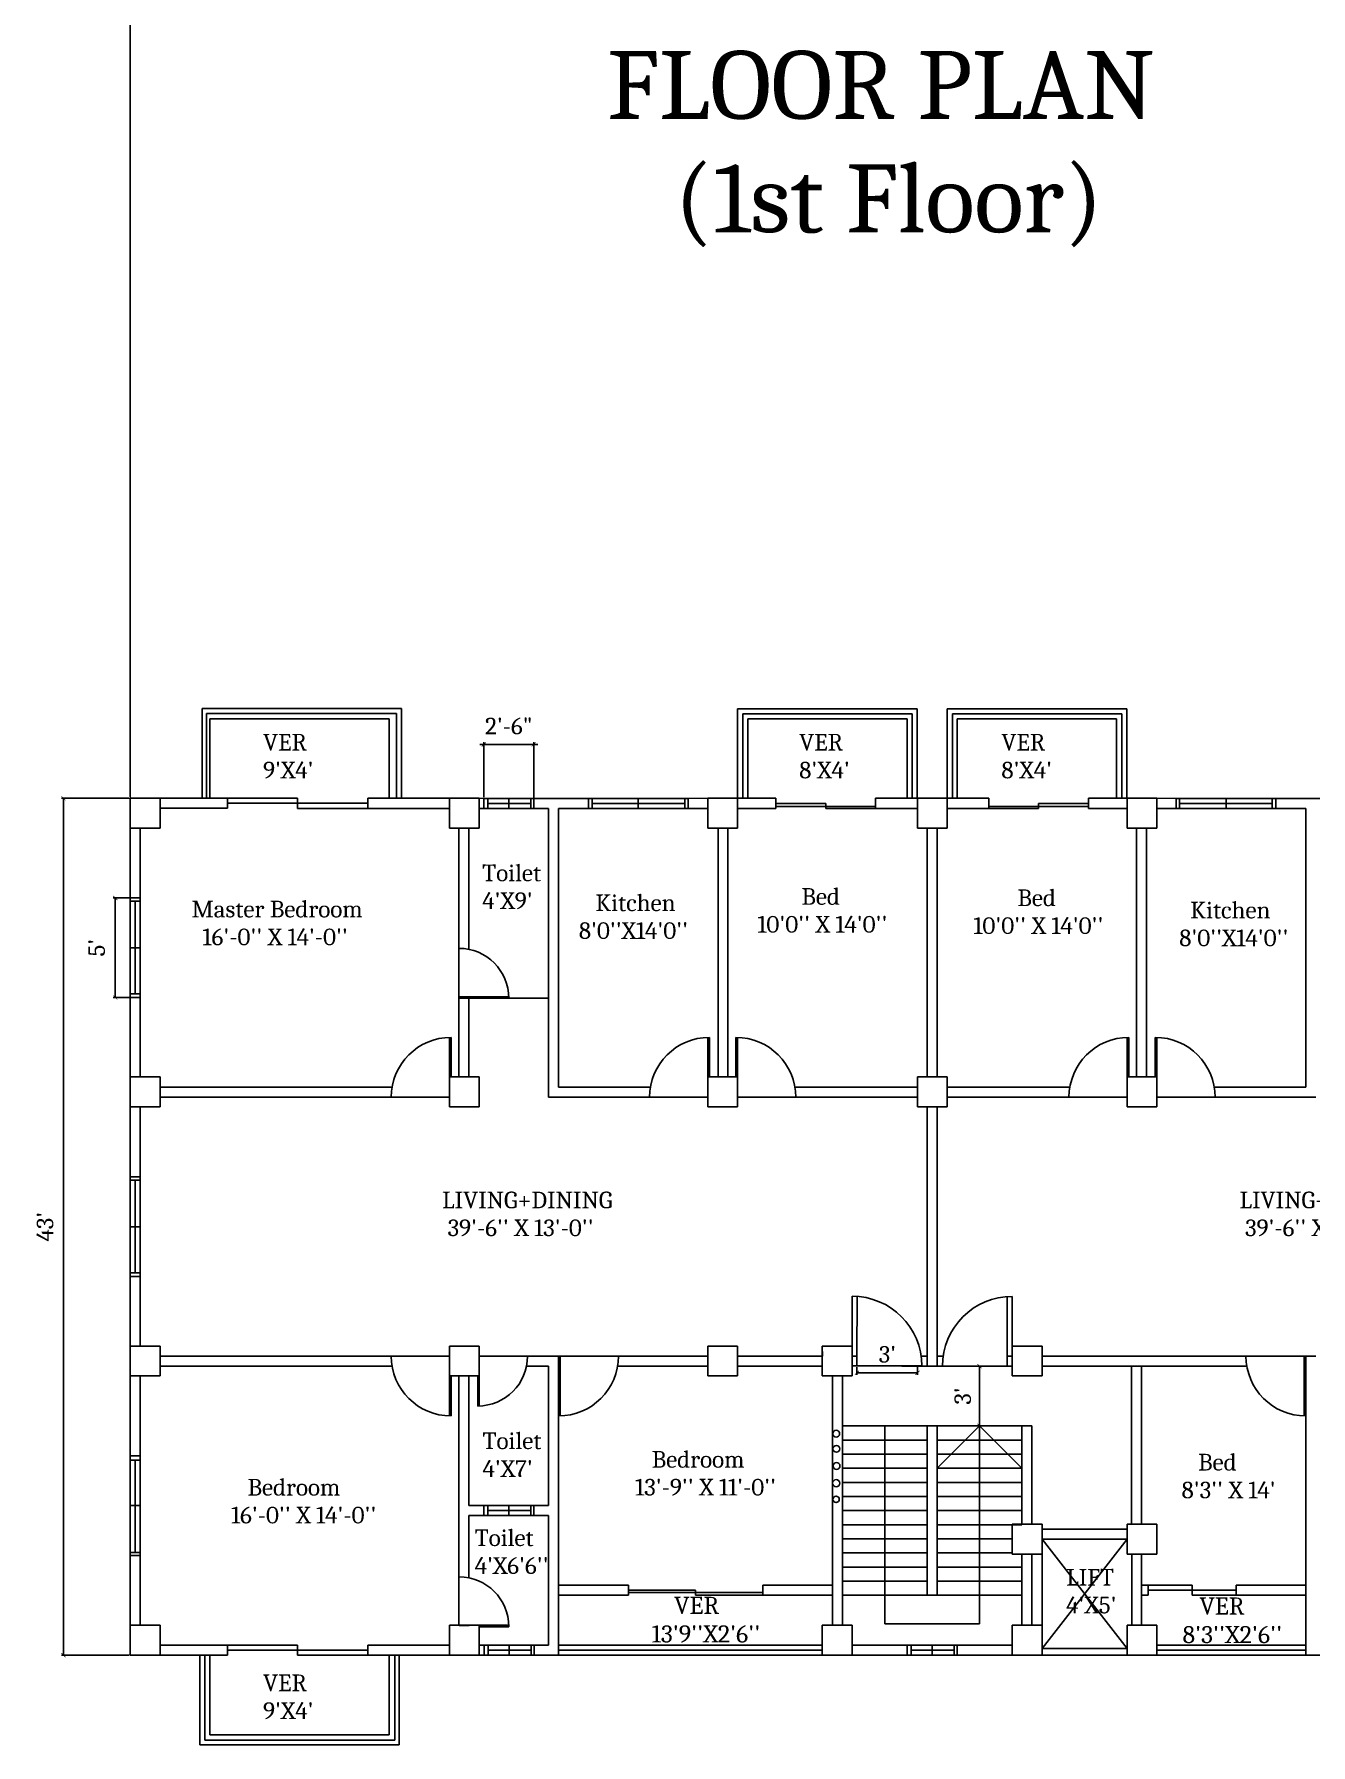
# Model space of a CAD drawing. Header units: inches. Extents: x -9560 to 22259, y -8480 to 5816.
# Drawn here: x 1514 to 2283, y 1216 to 2246 of the extents above; entities that cross this region are included whole.
import ezdxf

# ---------------------------------------------------------------- set-up
doc = ezdxf.new("R2010")
doc.units = ezdxf.units.IN
doc.header["$LTSCALE"] = 2
for name, color, linetype in [('Dimension', 254, 'Continuous'), ('Door', 132, 'Continuous'), ('FloorPlan', 2, 'Continuous'), ('Sliding Door', 6, 'Continuous'), ('Text', 1, 'Continuous'), ('Window', 90, 'Continuous')]:
    doc.layers.add(name, color=color, linetype=linetype)
doc.styles.get("Standard").update_dxf_attribs({"font": 'Cambria Math.ttf', "height": 10})
doc.dimstyles.new('ISO-25', dxfattribs={"dimscale": 0, "dimtxt": 10, "dimasz": 2.5, "dimexe": 1.25, "dimexo": 0.625, "dimgap": 14.63, "dimtad": 1, "dimdec": 0, "dimlunit": 4, "dimtxsty": 'Standard', "dimblk": 'ARCHTICK', "dimcen": 2.5, "dimadec": 0, "dimazin": 0, "dimtfac": 1, "dimtdec": 0, "dimtix": 1, "dimtmove": 2, "dimatfit": 0, "dimldrblk": 'ARCHTICK', "dimfxl": 1, "dimarcsym": 0})

# ---------------------------------------------------------------- blocks, each defined once
blk = doc.blocks.new('_ArchTick')
at = {"color": 0, "linetype": 'ByBlock', "const_width": 0.15}
blk.add_lwpolyline([(-0.5, -0.5), (0.5, 0.5)], dxfattribs=at)
blk = doc.blocks.new('*D16')
at = {"layer": 'Defpoints', "color": 0, "transparency": 16777216}
for p in [(1532.1, 1786.3), (1572.3, 1786.3), (1572.3, 1270.3)]:
    blk.add_point(p, dxfattribs=at)
at = {"layer": 'Dimension', "color": 0, "lineweight": -2, "transparency": 16777216}
for p, q in [((1571.7, 1786.3), (1530.8, 1786.3)), ((1532.1, 1270.3), (1532.1, 1786.3)), ((1571.7, 1270.3), (1530.8, 1270.3))]:
    blk.add_line(p, q, dxfattribs=at)
at = {"layer": 'Dimension', "color": 0, "lineweight": -2, "transparency": 16777216, "xscale": 2.5, "yscale": 2.5, "zscale": 2.5}
for p, rotation in [((1532.1, 1786.3), 90), ((1532.1, 1270.3), 270)]:
    blk.add_blockref('_ArchTick', p, dxfattribs=dict(at, rotation=rotation))
at = {"layer": 'Dimension', "color": 0, "transparency": 16777216, "insert": (1521, 1528.3), "char_height": 10, "attachment_point": 5, "rotation": 90}
blk.add_mtext("43'", dxfattribs=at)
blk = doc.blocks.new('*D17')
at = {"layer": 'Defpoints', "color": 0, "transparency": 16777216}
for p in [(2538.3, 2941.8), (2538.3, 2826), (1572.3, 1786.3)]:
    blk.add_point(p, dxfattribs=at)
at = {"layer": 'Dimension', "color": 0, "lineweight": -2, "transparency": 16777216}
for p, q in [((1572.3, 1786.9), (1572.3, 2943.1)), ((1572.3, 2941.8), (2538.3, 2941.8)), ((2538.3, 2826.6), (2538.3, 2943.1))]:
    blk.add_line(p, q, dxfattribs=at)
at = {"layer": 'Dimension', "color": 0, "lineweight": -2, "transparency": 16777216, "xscale": 2.5, "yscale": 2.5, "zscale": 2.5, "rotation": 180}
blk.add_blockref('_ArchTick', (1572.3, 2941.8), dxfattribs=at)
at = {"layer": 'Dimension', "color": 0, "lineweight": -2, "transparency": 16777216, "xscale": 2.5, "yscale": 2.5, "zscale": 2.5}
blk.add_blockref('_ArchTick', (2538.3, 2941.8), dxfattribs=at)
at = {"layer": 'Dimension', "color": 0, "transparency": 16777216, "insert": (2055.3, 2952.9), "char_height": 10, "attachment_point": 5}
blk.add_mtext('80\'-6"', dxfattribs=at)
blk = doc.blocks.new('*D18')
at = {"layer": 'Defpoints', "color": 0, "transparency": 16777216}
for p in [(1572.3, 1726.3), (1563.3, 1666.3), (1572.3, 1666.3)]:
    blk.add_point(p, dxfattribs=at)
at = {"layer": 'Dimension', "color": 0, "lineweight": -2, "transparency": 16777216}
for p, q in [((1571.7, 1726.3), (1562.1, 1726.3)), ((1563.3, 1726.3), (1563.3, 1666.3)), ((1571.7, 1666.3), (1562.1, 1666.3))]:
    blk.add_line(p, q, dxfattribs=at)
at = {"layer": 'Dimension', "color": 0, "lineweight": -2, "transparency": 16777216, "xscale": 2.5, "yscale": 2.5, "zscale": 2.5}
for p, rotation in [((1563.3, 1726.3), 90), ((1563.3, 1666.3), 270)]:
    blk.add_blockref('_ArchTick', p, dxfattribs=dict(at, rotation=rotation))
at = {"layer": 'Dimension', "color": 0, "transparency": 16777216, "insert": (1552.1, 1696.3), "char_height": 10, "attachment_point": 5, "rotation": 90}
blk.add_mtext("5'", dxfattribs=at)
blk = doc.blocks.new('*D19')
at = {"layer": 'Defpoints', "color": 0, "transparency": 16777216}
for p in [(1815.3, 1818.7), (1785.3, 1786.2), (1815.3, 1786.2)]:
    blk.add_point(p, dxfattribs=at)
at = {"layer": 'Dimension', "color": 0, "lineweight": -2, "transparency": 16777216}
for p, q in [((1785.3, 1818.7), (1782.8, 1818.7)), ((1785.3, 1786.9), (1785.3, 1820)), ((1785.3, 1818.7), (1815.3, 1818.7)), ((1815.3, 1786.9), (1815.3, 1820)), ((1815.3, 1818.7), (1817.8, 1818.7))]:
    blk.add_line(p, q, dxfattribs=at)
at = {"layer": 'Dimension', "color": 0, "lineweight": -2, "transparency": 16777216, "xscale": 2.5, "yscale": 2.5, "zscale": 2.5}
blk.add_blockref('_ArchTick', (1785.3, 1818.7), dxfattribs=at)
at = {"layer": 'Dimension', "color": 0, "lineweight": -2, "transparency": 16777216, "xscale": 2.5, "yscale": 2.5, "zscale": 2.5, "rotation": 180}
blk.add_blockref('_ArchTick', (1815.3, 1818.7), dxfattribs=at)
at = {"layer": 'Dimension', "color": 0, "transparency": 16777216, "insert": (1800.3, 1829.8), "char_height": 10, "attachment_point": 5}
blk.add_mtext('2\'-6"', dxfattribs=at)
blk = doc.blocks.new('*D14')
at = {"layer": 'Defpoints', "color": 0, "transparency": 16777216}
for p in [(2103.5, 1444.3), (2083.8, 1408.3), (2103.5, 1408.3)]:
    blk.add_point(p, dxfattribs=at)
at = {"layer": 'Dimension', "color": 0, "lineweight": -2, "transparency": 16777216}
for p, q in [((2102.9, 1444.3), (2082.6, 1444.3)), ((2083.8, 1444.3), (2083.8, 1408.3)), ((2102.9, 1408.3), (2082.6, 1408.3))]:
    blk.add_line(p, q, dxfattribs=at)
at = {"layer": 'Dimension', "color": 0, "lineweight": -2, "transparency": 16777216, "xscale": 2.5, "yscale": 2.5, "zscale": 2.5}
for p, rotation in [((2083.8, 1444.3), 90), ((2083.8, 1408.3), 270)]:
    blk.add_blockref('_ArchTick', p, dxfattribs=dict(at, rotation=rotation))
at = {"layer": 'Dimension', "color": 0, "transparency": 16777216, "insert": (2073.7, 1426.3), "char_height": 10, "attachment_point": 5, "rotation": 90}
blk.add_mtext("3'", dxfattribs=at)
blk = doc.blocks.new('*D15')
at = {"layer": 'Defpoints', "color": 0, "transparency": 16777216}
for p in [(2010, 1444.4), (2046.5, 1444.4), (2046.5, 1440.3)]:
    blk.add_point(p, dxfattribs=at)
at = {"layer": 'Dimension', "color": 0, "lineweight": -2, "transparency": 16777216}
for p, q in [((2010, 1443.7), (2010, 1439.1)), ((2046.5, 1443.7), (2046.5, 1439.1)), ((2010, 1440.3), (2046.5, 1440.3))]:
    blk.add_line(p, q, dxfattribs=at)
at = {"layer": 'Dimension', "color": 0, "lineweight": -2, "transparency": 16777216, "xscale": 2.5, "yscale": 2.5, "zscale": 2.5}
for p, rotation in [((2010, 1440.3), 180.000000000013), ((2046.5, 1440.3), 1.302755197527456e-11)]:
    blk.add_blockref('_ArchTick', p, dxfattribs=dict(at, rotation=rotation))
at = {"layer": 'Dimension', "color": 0, "transparency": 16777216, "insert": (2028.3, 1451.4), "char_height": 10, "attachment_point": 5}
blk.add_mtext("3'", dxfattribs=at)

msp = doc.modelspace()

# ---------------------------------------------------------------- linework, layer by layer
at = {"layer": 'Door'}
for p, q in [((1770.3, 1666.8), (1800.3, 1666.8)), ((1770.3, 1665.9), (1800.3, 1665.9)), ((1764.5, 1618.5), (1764.5, 1642.3)), ((1765.5, 1618.5), (1765.5, 1642.3)), ((1937.1, 1618.5), (1937.1, 1642.3)), ((1938.1, 1618.5), (1938.1, 1642.3)), ((2172.7, 1618.5), (2172.7, 1642.3)), ((2173.7, 1618.5), (2173.7, 1642.3)), ((2189.7, 1618.5), (2189.7, 1642.3)), ((2190.7, 1618.5), (2190.7, 1642.3)), ((2007.1, 1444.4), (2007.1, 1486.4)), ((2010, 1450.4), (2010.1, 1486.2)), ((2100.5, 1450.3), (2100.5, 1486.2)), ((2103.5, 1444.3), (2103.5, 1486.3)), ((1830.3, 1444.3), (1830.3, 1450.3)), ((1830.3, 1444.3), (1831.3, 1444.3)), ((1830.3, 1444.3), (1830.3, 1414.3)), ((1831.3, 1450.3), (1831.3, 1414.3)), ((2007.1, 1450.4), (2010, 1450.4)), ((2010, 1450.4), (2010, 1444.4)), ((2048.7, 1450.3), (2052.3, 1450.3)), ((2058.3, 1450.3), (2061.9, 1450.3)), ((2103.5, 1450.3), (2100.5, 1450.3)), ((2279.3, 1450.3), (2279.3, 1414.3)), ((2280.3, 1444.3), (2279.3, 1444.3)), ((2280.3, 1444.3), (2280.3, 1450.3)), ((2280.3, 1444.3), (2280.3, 1414.3)), ((1764.5, 1438.4), (1764.5, 1414.3)), ((1765.5, 1438.4), (1765.5, 1414.3)), ((1781.6, 1438.4), (1781.6, 1420.3)), ((1782.5, 1438.4), (1782.5, 1420.3)), ((1782.5, 1288.3), (1800.3, 1288.3)), ((1800.3, 1287.4), (1782.5, 1287.4))]:
    msp.add_line(p, q, dxfattribs=at)
for centre, radius, start, end in [((1770.3, 1665.9), 30, 0, 90), ((1765.5, 1606.3), 36, 90, 180), ((1921.1, 1606.3), 36, 90, 180), ((1937.1, 1606.3), 36, 0, 90), ((2173.7, 1606.3), 36, 90, 180), ((2189.7, 1606.3), 36, 0, 90), ((2007.1, 1444.4), 42, 0, 90), ((2103.5, 1444.3), 42, 90, 180), ((1765.5, 1450.3), 36, 180, 270), ((1781.6, 1450.3), 30, 270, 0), ((1830.3, 1450.3), 36, 270, 0), ((2280.3, 1450.3), 36, 180, 270), ((1770.3, 1287.4), 30, 0, 90)]:
    msp.add_arc(centre, radius, start, end, dxfattribs=at)
at = {"layer": 'FloorPlan'}
for p, q in [((1621.7, 1840.3), (1615.7, 1840.3)), ((1615.7, 1840.3), (1615.7, 1786.3)), ((1732.7, 1837.4), (1618.3, 1837.4)), ((1618.3, 1837.4), (1618.3, 1786.3)), ((1674.3, 1834.2), (1620.3, 1834.2)), ((1620.3, 1834.2), (1620.3, 1786.3)), ((1735.7, 1840.3), (1621.7, 1840.3)), ((1674.3, 1834.2), (1728.3, 1834.2)), ((1728.3, 1834.2), (1728.3, 1786.3)), ((1732.7, 1786.3), (1732.7, 1837.4)), ((1735.7, 1834.3), (1735.7, 1840.3)), ((1735.7, 1786.3), (1735.7, 1834.3)), ((1938.1, 1834.2), (1938.1, 1840.2)), ((1938.1, 1840.2), (2040.3, 1840.2)), ((1938.1, 1786.3), (1938.1, 1834.2)), ((1941.2, 1786.3), (1941.2, 1837.2)), ((1941.2, 1837.2), (2043.3, 1837.2)), ((1992.3, 1834.2), (1944.3, 1834.2)), ((1944.3, 1834.2), (1944.3, 1786.3)), ((1992.3, 1834.2), (2040.3, 1834.2)), ((2040.3, 1840.2), (2046.3, 1840.2)), ((2040.3, 1834.2), (2040.3, 1786.3)), ((2043.3, 1837.2), (2043.3, 1786.3)), ((2046.3, 1840.2), (2046.3, 1786.3)), ((2064.4, 1834.2), (2064.4, 1840.2)), ((2064.4, 1840.2), (2166.6, 1840.2)), ((2064.4, 1786.3), (2064.4, 1834.2)), ((2067.5, 1786.3), (2067.5, 1837.2)), ((2067.5, 1837.2), (2169.6, 1837.2)), ((2118.3, 1834.2), (2070.3, 1834.2)), ((2070.3, 1834.2), (2070.3, 1786.3)), ((2118.3, 1834.2), (2166.3, 1834.2)), ((2166.3, 1834.2), (2166.3, 1786.3)), ((2166.6, 1840.2), (2172.6, 1840.2)), ((2169.6, 1837.2), (2169.6, 1786.3)), ((2172.6, 1840.2), (2172.6, 1786.3)), ((1572.3, 1780.3), (1572.3, 1786.3)), ((1572.3, 1786.3), (1578.3, 1786.3)), ((1590.3, 1786.3), (1572.3, 1786.3)), ((1572.3, 1786.3), (1572.3, 1768.3)), ((1630.9, 1786.3), (1578.3, 1786.3)), ((1590.3, 1768.3), (1590.3, 1786.3)), ((1630.9, 1786.3), (1630.9, 1780.3)), ((1715.3, 1780.2), (1715.3, 1786.3)), ((1715.3, 1786.3), (1764.5, 1786.3)), ((1782.5, 1786.3), (1764.5, 1786.3)), ((1764.5, 1786.3), (1764.5, 1768.3)), ((1782.5, 1768.3), (1782.5, 1786.3)), ((1782.5, 1786.3), (1785.3, 1786.2)), ((1785.3, 1786.2), (1785.3, 1780.2)), ((1815.3, 1786.9), (1815.3, 1780.2)), ((1815.3, 1786.2), (1848.3, 1786.1)), ((1848.3, 1786.1), (1848.3, 1780.1)), ((1908.3, 1786.1), (1920.1, 1786.3)), ((1908.3, 1786.1), (1908.3, 1780.1)), ((1938.1, 1786.3), (1920.1, 1786.3)), ((1920.1, 1786.3), (1920.1, 1768.3)), ((1938.1, 1768.3), (1938.1, 1786.3)), ((1944.3, 1786.3), (1938.1, 1786.3)), ((1961.2, 1786.3), (1944.3, 1786.3)), ((1961.2, 1786.3), (1961.2, 1780.1)), ((2021.2, 1786.3), (2022.3, 1786.3)), ((2021.2, 1780.1), (2021.2, 1786.3)), ((2089.4, 1786.3), (2021.2, 1786.3)), ((2022.3, 1786.3), (2052.3, 1786.3)), ((2064.4, 1786.3), (2046.4, 1786.3)), ((2064.4, 1786.3), (2046.4, 1786.3)), ((2046.4, 1786.3), (2046.4, 1768.3)), ((2046.4, 1780.3), (2046.4, 1786.3)), ((2046.4, 1786.3), (2046.4, 1783.3)), ((2064.4, 1786.3), (2046.4, 1786.3)), ((2088.3, 1786.3), (2058.3, 1786.3)), ((2064.4, 1768.3), (2064.4, 1786.3)), ((2089.4, 1786.3), (2088.3, 1786.3)), ((2089.4, 1780.1), (2089.4, 1786.3)), ((2149.4, 1786.3), (2149.4, 1780.1)), ((2149.4, 1786.3), (2172.6, 1786.3)), ((2190.7, 1786.3), (2172.7, 1786.3)), ((2172.7, 1786.3), (2172.7, 1768.3)), ((2190.7, 1768.3), (2190.7, 1786.3)), ((2190.7, 1786.3), (2202.3, 1786.1)), ((2202.3, 1786.1), (2202.3, 1780.1)), ((2262.3, 1786.1), (2295.3, 1786.2)), ((2262.3, 1786.1), (2262.3, 1780.1)), ((1572.3, 1780.3), (1572.3, 1726.3)), ((1630.9, 1780.3), (1590.3, 1780.3)), ((1764.5, 1780.2), (1715.3, 1780.2)), ((1782.5, 1780.2), (1824.3, 1780.2)), ((1824.3, 1780.2), (1824.3, 1612.3)), ((1830.3, 1780.2), (1830.3, 1612.3)), ((1830.3, 1780.2), (1848.3, 1780.1)), ((1908.3, 1780.1), (1920.1, 1780.1)), ((1938.1, 1780.1), (1961.2, 1780.1)), ((2021.2, 1780.1), (2022.3, 1780.1)), ((2022.3, 1780.1), (2046.4, 1780.1)), ((2088.3, 1780.1), (2064.4, 1780.1)), ((2089.4, 1780.1), (2088.3, 1780.1)), ((2172.7, 1780.1), (2149.4, 1780.1)), ((2202.3, 1780.1), (2190.7, 1780.1)), ((2280.3, 1780.2), (2262.3, 1780.1)), ((2280.3, 1780.2), (2280.3, 1612.3)), ((1572.3, 1768.3), (1590.3, 1768.3)), ((1578.3, 1768.3), (1578.3, 1726.3)), ((1578.3, 1768.3), (1578.3, 1726.3)), ((1764.5, 1768.3), (1782.5, 1768.3)), ((1770.3, 1768.3), (1770.3, 1618.5)), ((1776.3, 1768.3), (1776.3, 1695.3)), ((1776.3, 1768.3), (1776.3, 1695.3)), ((1920.1, 1768.3), (1938.1, 1768.3)), ((1926.3, 1768.3), (1926.3, 1618.5)), ((1932.3, 1768.3), (1932.3, 1618.5)), ((2046.4, 1768.3), (2064.4, 1768.3)), ((2052.3, 1768.3), (2052.3, 1618.5)), ((2058.3, 1768.3), (2058.3, 1618.5)), ((2172.7, 1768.3), (2190.7, 1768.3)), ((2178.3, 1768.3), (2178.3, 1618.5)), ((2184.3, 1768.3), (2184.3, 1618.5)), ((1572.3, 1726.3), (1578.3, 1726.3)), ((1770.3, 1695.9), (1770.3, 1665.9)), ((1572.3, 1666.3), (1572.3, 1558.3)), ((1572.3, 1666.3), (1578.3, 1666.3)), ((1578.3, 1666.3), (1578.3, 1618.5)), ((1578.3, 1666.3), (1578.3, 1618.5)), ((1770.3, 1665.9), (1770.3, 1666.8)), ((1776.3, 1666.8), (1776.3, 1618.5)), ((1776.3, 1665.9), (1824.3, 1665.9)), ((1920.1, 1618.5), (1920.1, 1642.3)), ((1921.1, 1618.5), (1921.1, 1642.3)), ((1590.3, 1618.5), (1572.3, 1618.5)), ((1572.3, 1618.5), (1572.3, 1600.5)), ((1590.3, 1600.5), (1590.3, 1618.5)), ((1782.5, 1618.5), (1764.5, 1618.5)), ((1764.5, 1618.5), (1764.5, 1600.5)), ((1782.5, 1600.5), (1782.5, 1618.5)), ((1938.1, 1618.5), (1920.1, 1618.5)), ((1920.1, 1618.5), (1920.1, 1600.5)), ((1938.1, 1600.5), (1938.1, 1618.5)), ((2064.4, 1618.5), (2046.4, 1618.5)), ((2046.4, 1618.5), (2046.4, 1600.5)), ((2064.4, 1600.5), (2064.4, 1618.5)), ((2190.7, 1618.5), (2172.7, 1618.5)), ((2172.7, 1618.5), (2172.7, 1600.5)), ((2190.7, 1600.5), (2190.7, 1618.5)), ((1590.3, 1612.3), (1730, 1612.3)), ((1824.3, 1612.3), (1824.3, 1606.3)), ((1830.3, 1612.3), (1885.6, 1612.3)), ((1972.6, 1612.3), (2022.3, 1612.3)), ((2022.3, 1612.3), (2046.4, 1612.3)), ((2088.3, 1612.3), (2064.4, 1612.3)), ((2138.2, 1612.3), (2088.3, 1612.3)), ((2280.3, 1612.3), (2225.2, 1612.3)), ((1572.3, 1600.5), (1590.3, 1600.5)), ((1578.3, 1600.5), (1578.3, 1558.3)), ((1590.3, 1606.3), (1764.5, 1606.3)), ((1764.5, 1600.5), (1782.5, 1600.5)), ((1824.3, 1606.3), (1830.3, 1606.3)), ((1830.3, 1606.3), (1920.1, 1606.3)), ((1885.1, 1606.3), (1914.8, 1606.3)), ((1920.1, 1600.5), (1938.1, 1600.5)), ((1938.1, 1606.3), (2022.3, 1606.3)), ((1968.3, 1606.3), (1938.1, 1606.3)), ((2022.3, 1606.3), (2046.4, 1606.3)), ((2046.4, 1600.5), (2064.4, 1600.5)), ((2052.3, 1600.5), (2052.3, 1444.3)), ((2058.3, 1600.5), (2058.3, 1444.3)), ((2088.3, 1606.3), (2064.4, 1606.3)), ((2172.7, 1606.3), (2088.3, 1606.3)), ((2142.3, 1606.3), (2172.7, 1606.3)), ((2172.7, 1600.5), (2190.7, 1600.5)), ((2280.3, 1606.3), (2190.7, 1606.3)), ((2220.3, 1606.3), (2190.7, 1606.3)), ((2286.3, 1606.3), (2280.3, 1606.3)), ((1572.3, 1558.3), (1578.3, 1558.3)), ((1572.3, 1498.3), (1572.3, 1390.3)), ((1572.3, 1498.3), (1578.3, 1498.3)), ((1578.3, 1498.3), (1578.3, 1456.4)), ((1590.3, 1456.4), (1572.3, 1456.4)), ((1572.3, 1456.4), (1572.3, 1438.4)), ((1590.3, 1456.4), (1590.3, 1450.4)), ((1782.5, 1456.4), (1764.5, 1456.4)), ((1764.5, 1456.4), (1764.5, 1438.4)), ((1782.5, 1438.4), (1782.5, 1456.4)), ((1938.1, 1456.4), (1920.1, 1456.4)), ((1920.1, 1456.4), (1920.1, 1438.4)), ((1938.1, 1438.4), (1938.1, 1456.4)), ((2007.1, 1456.4), (1989.1, 1456.4)), ((1989.1, 1456.4), (1989.1, 1438.4)), ((1989.1, 1456.4), (1989.2, 1450.4)), ((2007.1, 1438.4), (2007.1, 1456.4)), ((2121.5, 1456.4), (2103.5, 1456.4)), ((2103.5, 1456.4), (2103.5, 1438.4)), ((2121.5, 1438.4), (2121.5, 1456.4)), ((1590.3, 1438.4), (1590.3, 1450.4)), ((1590.3, 1450.3), (1764.5, 1450.3)), ((1590.3, 1444.3), (1730, 1444.3)), ((1734.3, 1450.3), (1764.5, 1450.3)), ((1782.5, 1450.3), (1824.3, 1450.3)), ((1806.3, 1450.3), (1782.5, 1450.3)), ((1811.6, 1450.3), (1787.7, 1450.3)), ((1811, 1444.3), (1824.3, 1444.3)), ((1824.3, 1450.3), (1830.3, 1450.3)), ((1824.3, 1444.3), (1824.3, 1360.3)), ((1824.3, 1444.3), (1824.3, 1360.3)), ((1830.3, 1450.3), (1920.1, 1450.3)), ((1831.3, 1450.3), (1830.3, 1450.3)), ((1830.3, 1444.3), (1830.3, 1276.3)), ((1866.3, 1444.3), (1920.1, 1444.3)), ((1938.1, 1450.3), (1989.1, 1450.3)), ((1938.1, 1444.3), (1989.1, 1444.3)), ((2049.1, 1444.4), (2007.1, 1444.4)), ((2037.1, 1444.3), (2052.3, 1444.3)), ((2049.4, 1450.3), (2049.4, 1450.3)), ((2052.3, 1444.3), (2058.3, 1444.3)), ((2058.3, 1444.3), (2061.5, 1444.3)), ((2061.2, 1450.3), (2061.2, 1450.3)), ((2061.5, 1444.3), (2103.5, 1444.3)), ((2103.5, 1444.3), (2088.3, 1444.3)), ((2100.5, 1450.3), (2100.5, 1444.3)), ((2178.3, 1450.3), (2121.5, 1450.3)), ((2178.3, 1444.3), (2121.5, 1444.3)), ((2175.3, 1349.1), (2175.3, 1444.3)), ((2178.3, 1450.3), (2184.3, 1450.3)), ((2178.3, 1444.3), (2184.3, 1444.3)), ((2181.3, 1349.1), (2181.3, 1444.3)), ((2280.3, 1450.3), (2184.3, 1450.3)), ((2244.3, 1444.3), (2184.3, 1444.3)), ((2279.3, 1450.3), (2280.3, 1450.3)), ((2280.3, 1450.3), (2286.3, 1450.3)), ((2280.3, 1444.3), (2280.3, 1276.3)), ((1572.3, 1438.4), (1590.3, 1438.4)), ((1578.3, 1438.4), (1578.3, 1390.3)), ((1764.5, 1438.4), (1782.5, 1438.4)), ((1770.3, 1438.4), (1770.3, 1288.3)), ((1776.3, 1438.4), (1776.3, 1360.3)), ((1920.1, 1438.4), (1938.1, 1438.4)), ((1920.1, 1438.4), (1926.1, 1438.4)), ((1989.1, 1438.4), (1995.3, 1438.4)), ((1995.3, 1288.3), (1995.3, 1438.4)), ((1995.3, 1438.4), (2001.3, 1438.4)), ((2001.3, 1288.3), (2001.3, 1438.4)), ((2001.3, 1438.4), (2007.1, 1438.4)), ((2103.5, 1438.4), (2109.3, 1438.4)), ((2109.3, 1438.4), (2115.3, 1438.4)), ((2115.3, 1438.4), (2121.5, 1438.4)), ((2001.3, 1408.3), (2052.3, 1408.3)), ((2026.8, 1408.3), (2026.8, 1306.3)), ((2052.3, 1408.3), (2052.3, 1306.3)), ((2052.3, 1408.3), (2058.3, 1408.3)), ((2058.3, 1408.3), (2058.3, 1306.3)), ((2109.3, 1408.3), (2058.3, 1408.3)), ((2083.8, 1408.3), (2058.3, 1382.8)), ((2083.8, 1306.3), (2083.8, 1408.3)), ((2083.8, 1408.3), (2109.3, 1382.8)), ((2109.3, 1348.8), (2109.3, 1408.3)), ((2109.3, 1408.3), (2115.3, 1408.3)), ((2115.3, 1349.1), (2115.3, 1408.3)), ((2001.3, 1399.8), (2052.3, 1399.8)), ((2001.3, 1391.3), (2052.3, 1391.3)), ((2109.3, 1399.8), (2058.3, 1399.8)), ((2109.3, 1391.3), (2058.3, 1391.3)), ((1572.3, 1390.3), (1578.3, 1390.3)), ((2001.3, 1382.8), (2052.3, 1382.8)), ((2109.3, 1382.8), (2058.3, 1382.8)), ((2001.3, 1374.3), (2052.3, 1374.3)), ((2109.3, 1374.3), (2058.3, 1374.3)), ((1785.3, 1360.3), (1776.3, 1360.3)), ((1785.3, 1360.3), (1785.3, 1354.3)), ((1824.3, 1360.3), (1815.3, 1360.3)), ((1815.3, 1360.3), (1815.3, 1354.3)), ((2001.3, 1365.8), (2052.3, 1365.8)), ((2109.3, 1365.8), (2058.3, 1365.8)), ((1776.3, 1354.3), (1776.3, 1316.8)), ((1785.3, 1354.3), (1776.3, 1354.3)), ((1824.3, 1354.3), (1815.3, 1354.3)), ((1824.3, 1354.3), (1824.3, 1276.3)), ((2001.3, 1357.3), (2052.3, 1357.3)), ((2109.3, 1357.3), (2058.3, 1357.3)), ((2001.3, 1348.8), (2052.3, 1348.8)), ((2001.3, 1340.3), (2052.3, 1340.3)), ((2109.3, 1348.8), (2058.3, 1348.8)), ((2103.5, 1340.3), (2058.3, 1340.3)), ((2103.5, 1331.1), (2103.5, 1349.1)), ((2103.5, 1349.1), (2121.5, 1349.1)), ((2121.5, 1349.1), (2121.5, 1331.1)), ((2121.5, 1346.2), (2172.7, 1346.2)), ((2121.5, 1340.1), (2121.5, 1346.1)), ((2121.5, 1280.2), (2121.5, 1340.2)), ((2121.5, 1340.2), (2172.7, 1274.2)), ((2121.5, 1340.1), (2172.7, 1340.1)), ((2121.5, 1274.2), (2172.7, 1340.1)), ((2172.7, 1331.1), (2172.7, 1349.1)), ((2172.7, 1349.1), (2190.7, 1349.1)), ((2172.7, 1349.1), (2178.7, 1349.1)), ((2190.7, 1349.1), (2190.7, 1331.1)), ((1572.3, 1330.3), (1572.3, 1276.3)), ((1572.3, 1330.3), (1578.3, 1330.3)), ((1578.3, 1330.3), (1578.3, 1288.3)), ((2001.3, 1331.8), (2052.3, 1331.8)), ((2103.5, 1331.8), (2058.3, 1331.8)), ((2121.5, 1331.1), (2103.5, 1331.1)), ((2109.3, 1288.3), (2109.3, 1331.1)), ((2115.3, 1288.3), (2115.3, 1331.1)), ((2190.7, 1331.1), (2172.7, 1331.1)), ((2175.5, 1331.1), (2175.5, 1288.3)), ((2181.3, 1331.1), (2181.3, 1288.3)), ((2001.3, 1323.3), (2052.3, 1323.3)), ((2109.3, 1323.3), (2058.3, 1323.3)), ((1770.3, 1317.4), (1770.3, 1299.4)), ((1830.3, 1312.3), (1872.3, 1312.3)), ((1830.3, 1312.3), (1872.3, 1312.3)), ((1872.3, 1312.3), (1872.3, 1306.3)), ((1912.8, 1308.8), (1912.8, 1309.3)), ((1953.3, 1312.3), (1995.3, 1312.3)), ((1953.3, 1306.3), (1953.3, 1312.3)), ((2001.3, 1314.8), (2052.3, 1314.8)), ((2109.3, 1314.8), (2058.3, 1314.8)), ((2185.3, 1312.3), (2181.3, 1312.3)), ((2185.3, 1306.3), (2185.3, 1312.3)), ((2280.4, 1312.3), (2238.3, 1312.3)), ((2280.3, 1312.3), (2238.3, 1312.3)), ((2238.3, 1312.3), (2238.3, 1306.3)), ((1830.3, 1276.3), (1830.3, 1306.3)), ((1830.3, 1306.3), (1872.3, 1306.3)), ((1953.3, 1306.3), (1995.3, 1306.3)), ((1995.3, 1306.3), (1953.3, 1306.3)), ((2001.3, 1288.3), (2001.3, 1306.3)), ((2001.3, 1306.3), (2052.3, 1306.3)), ((2026.8, 1306.3), (2026.8, 1289.2)), ((2052.3, 1306.3), (2058.3, 1306.3)), ((2109.3, 1306.3), (2058.3, 1306.3)), ((2083.8, 1289.2), (2083.8, 1306.3)), ((2109.3, 1288.3), (2109.3, 1306.3)), ((2185.3, 1306.3), (2181.3, 1306.3)), ((2280.4, 1306.3), (2238.3, 1306.3)), ((2280.3, 1276.3), (2280.4, 1306.3)), ((1590.3, 1288.3), (1572.3, 1288.3)), ((1572.3, 1288.3), (1572.3, 1270.3)), ((1572.3, 1288.3), (1578.3, 1288.3)), ((1590.3, 1270.3), (1590.3, 1288.3)), ((1782.5, 1288.3), (1764.5, 1288.3)), ((1764.5, 1288.3), (1764.5, 1270.3)), ((1773.5, 1288.3), (1770.5, 1288.2)), ((1770.5, 1288.2), (1776.5, 1288.2)), ((1782.5, 1270.3), (1782.5, 1288.3)), ((2007.1, 1288.3), (1989.1, 1288.3)), ((1989.1, 1288.3), (1989.1, 1270.3)), ((2007.1, 1270.3), (2007.1, 1288.3)), ((2026.8, 1289.2), (2083.8, 1289.2)), ((2121.5, 1288.3), (2103.5, 1288.3)), ((2103.5, 1288.3), (2103.5, 1270.3)), ((2121.5, 1288.3), (2115.5, 1288.3)), ((2121.5, 1270.3), (2121.5, 1288.3)), ((2190.7, 1288.3), (2172.7, 1288.3)), ((2172.7, 1288.3), (2172.7, 1270.3)), ((2190.7, 1270.3), (2190.7, 1288.3)), ((1572.3, 1276.3), (1572.3, 1270.3)), ((1572.3, 1270.3), (1578.3, 1270.3)), ((1572.3, 1270.3), (1590.3, 1270.3)), ((1578.3, 1270.3), (1630.9, 1270.3)), ((1590.3, 1276.3), (1630.9, 1276.3)), ((1620.3, 1270.3), (1614.3, 1270.3)), ((1614.3, 1270.3), (1614.3, 1222.3)), ((1617.3, 1270.3), (1617.3, 1219.1)), ((1620.3, 1270.3), (1620.3, 1222.3)), ((1630.9, 1276.3), (1630.9, 1270.3)), ((1715.3, 1276.3), (1764.5, 1276.3)), ((1715.3, 1270.3), (1715.3, 1276.3)), ((1715.3, 1270.3), (1785.5, 1270.3)), ((1728.3, 1222.3), (1728.3, 1270.3)), ((1731.6, 1219.1), (1731.6, 1270.3)), ((1734.3, 1216.3), (1734.3, 1270.3)), ((1764.5, 1270.3), (1782.5, 1270.3)), ((1782.5, 1276.3), (1785.5, 1276.3)), ((1782.5, 1276.3), (1785.5, 1276.3)), ((1785.5, 1276.3), (1785.5, 1270.3)), ((1815.5, 1276.3), (1824.3, 1276.3)), ((1815.5, 1276.3), (1815.5, 1270.3)), ((1815.5, 1270.3), (2022.3, 1270.3)), ((1830.3, 1276.3), (1926.3, 1276.3)), ((1830.3, 1276.3), (1830.3, 1270.3)), ((1830.3, 1273.3), (1989.1, 1273.3)), ((1926.3, 1276.3), (1932.3, 1276.3)), ((1932.3, 1276.3), (1989.1, 1276.3)), ((1932.3, 1276.3), (1932.3, 1276.3)), ((1932.3, 1276.3), (1932.3, 1276.3)), ((1932.3, 1276.3), (1932.3, 1276.3)), ((1989.1, 1270.3), (1989.1, 1276.3)), ((1989.1, 1270.3), (2007.1, 1270.3)), ((2007.1, 1276.3), (2022.3, 1276.3)), ((2040.3, 1276.3), (2007.1, 1276.3)), ((2040.3, 1276.3), (2022.3, 1276.3)), ((2022.3, 1270.3), (2040.3, 1270.3)), ((2040.3, 1276.3), (2040.3, 1270.3)), ((2070.3, 1276.3), (2088.3, 1276.3)), ((2070.3, 1276.3), (2103.5, 1276.3)), ((2070.3, 1276.3), (2070.3, 1270.3)), ((2088.3, 1270.3), (2070.3, 1270.3)), ((2103.5, 1276.3), (2088.3, 1276.3)), ((2295.1, 1270.3), (2088.3, 1270.3)), ((2103.5, 1270.3), (2121.5, 1270.3)), ((2169.5, 1274.2), (2121.5, 1274.2)), ((2169.5, 1274.2), (2172.7, 1274.2)), ((2172.7, 1270.3), (2190.7, 1270.3)), ((2280.3, 1276.3), (2190.7, 1276.3)), ((2280.3, 1273.3), (2190.7, 1273.3)), ((2280.3, 1276.3), (2280.3, 1270.3)), ((1614.3, 1222.3), (1614.3, 1216.3)), ((1614.3, 1216.3), (1728.3, 1216.3)), ((1617.3, 1219.1), (1731.6, 1219.1)), ((1620.3, 1222.3), (1728.3, 1222.3)), ((1728.3, 1216.3), (1734.3, 1216.3))]:
    msp.add_line(p, q, dxfattribs=at)
for centre, radius in [((1997.5, 1403.6), 2.05), ((1997.6, 1394.5), 2.05), ((1997.7, 1384.2), 2.05), ((1997.5, 1373.8), 2.15), ((1997.4, 1364.1), 1.95)]:
    msp.add_circle(centre, radius, dxfattribs=at)
at = {"layer": 'Sliding Door'}
for p, q in [((1630.9, 1786.3), (1673.1, 1786.3)), ((1630.9, 1786.3), (1630.9, 1783.3)), ((1630.9, 1783.3), (1715.3, 1783.3)), ((1673.1, 1786.3), (1673.1, 1783.3)), ((1673.1, 1783.3), (1673.1, 1780.2)), ((1715.3, 1780.2), (1715.3, 1783.3)), ((1961.2, 1783.2), (1991.2, 1783.2)), ((1991.2, 1783.2), (1991.2, 1780.1)), ((2149.4, 1783.2), (2119.4, 1783.2)), ((2119.4, 1783.2), (2119.4, 1780.1)), ((1673.1, 1780.2), (1715.3, 1780.2)), ((1961.2, 1781.4), (2021.2, 1781.4)), ((1991.2, 1780.1), (2021.2, 1780.1)), ((2149.4, 1781.4), (2089.4, 1781.4)), ((2119.4, 1780.1), (2089.4, 1780.1)), ((1912.8, 1309.3), (1872.3, 1309.3)), ((1912.8, 1309.3), (1912.8, 1306.3)), ((2211.8, 1312.3), (2185.3, 1312.3)), ((2185.3, 1312.3), (2185.3, 1309.3)), ((2185.3, 1309.3), (2238.3, 1309.3)), ((2211.8, 1312.3), (2211.8, 1306.3)), ((2238.3, 1309.3), (2238.3, 1306.3)), ((1872.3, 1307.9), (1953.3, 1307.9)), ((1912.8, 1306.3), (1953.3, 1306.3)), ((1953.3, 1306.3), (1953.3, 1307.9)), ((2211.8, 1306.3), (2238.3, 1306.3)), ((1630.9, 1273.3), (1630.9, 1276.3)), ((1630.9, 1276.3), (1673.1, 1276.3)), ((1630.9, 1273.3), (1715.3, 1273.3)), ((1673.1, 1273.3), (1673.1, 1276.3)), ((1673.1, 1276.3), (1673.1, 1270.3)), ((1673.1, 1270.3), (1715.3, 1270.3))]:
    msp.add_line(p, q, dxfattribs=at)
at = {"layer": 'Window'}
for p, q in [((1815.3, 1786.2), (1785.3, 1786.2)), ((1785.3, 1786.2), (1785.3, 1780.2)), ((1787.6, 1786.2), (1787.6, 1780.2)), ((1787.6, 1783.2), (1813.6, 1783.2)), ((1800.3, 1780.2), (1800.3, 1786.2)), ((1813.6, 1786.2), (1813.6, 1780.2)), ((1815.3, 1786.2), (1815.3, 1780.2)), ((1908.3, 1786.1), (1848.3, 1786.1)), ((1848.3, 1786.1), (1848.3, 1780.1)), ((1848.3, 1786.1), (1878.3, 1786.1)), ((1850.6, 1786.1), (1850.6, 1780.1)), ((1850.6, 1783.1), (1906.3, 1783.1)), ((1878.3, 1786.1), (1878.3, 1780.1)), ((1906.3, 1786.1), (1906.3, 1780.1)), ((1908.3, 1780.1), (1908.3, 1786.1)), ((2202.3, 1780.1), (2202.3, 1786.1)), ((2202.3, 1786.1), (2262.3, 1786.1)), ((2204.3, 1786.1), (2204.3, 1780.1)), ((2260, 1783.1), (2204.3, 1783.1)), ((2232.3, 1786.1), (2232.3, 1780.1)), ((2260, 1786.1), (2260, 1780.1)), ((2262.3, 1786.1), (2262.3, 1780.1)), ((1785.3, 1780.2), (1815.3, 1780.2)), ((1848.3, 1780.1), (1908.3, 1780.1)), ((2262.3, 1780.1), (2202.3, 1780.1)), ((1578.3, 1726.3), (1572.3, 1726.3)), ((1572.3, 1726.3), (1572.3, 1666.3)), ((1572.3, 1724.3), (1578.3, 1724.3)), ((1575.3, 1668.6), (1575.3, 1724.3)), ((1578.3, 1666.3), (1578.3, 1726.3)), ((1572.3, 1696.3), (1578.3, 1696.3)), ((1572.3, 1668.6), (1578.3, 1668.6)), ((1572.3, 1666.3), (1578.3, 1666.3)), ((1578.3, 1558.3), (1572.3, 1558.3)), ((1572.3, 1558.3), (1572.3, 1498.3)), ((1572.3, 1556.3), (1578.3, 1556.3)), ((1575.3, 1500.6), (1575.3, 1556.3)), ((1578.3, 1498.3), (1578.3, 1558.3)), ((1572.3, 1528.3), (1578.3, 1528.3)), ((1572.3, 1500.6), (1578.3, 1500.6)), ((1572.3, 1498.3), (1578.3, 1498.3)), ((1572.3, 1390.3), (1578.3, 1390.3)), ((1572.3, 1390.3), (1572.3, 1330.3)), ((1575.7, 1387.6), (1572.3, 1387.6)), ((1572.3, 1387.6), (1578.3, 1387.6)), ((1575.3, 1332.1), (1575.3, 1387.6)), ((1578.3, 1390.3), (1578.3, 1330.3)), ((1578.3, 1360.3), (1572.3, 1360.3)), ((1815.3, 1360.3), (1785.3, 1360.3)), ((1785.3, 1360.3), (1785.3, 1354.3)), ((1787.6, 1360.3), (1787.6, 1354.3)), ((1800.3, 1360.3), (1800.3, 1354.3)), ((1813.6, 1360.3), (1813.6, 1354.3)), ((1815.3, 1360.3), (1815.3, 1354.3)), ((1785.3, 1354.3), (1815.3, 1354.3)), ((1787.6, 1357.3), (1813.6, 1357.3)), ((1572.3, 1332.1), (1575.7, 1332.1)), ((1572.3, 1332.1), (1578.3, 1332.1)), ((1572.3, 1330.3), (1578.3, 1330.3)), ((1575.7, 1332.1), (1578.3, 1332.1)), ((1815.5, 1276.3), (1785.5, 1276.3)), ((1785.5, 1276.3), (1785.5, 1270.3)), ((1785.5, 1270.3), (1815.5, 1270.3)), ((1785.5, 1270.3), (1815.5, 1270.3)), ((1787.8, 1276.3), (1787.8, 1270.3)), ((1787.8, 1273.3), (1813.7, 1273.3)), ((1800.5, 1276.3), (1800.5, 1270.3)), ((1813.7, 1276.3), (1813.7, 1270.3)), ((1815.5, 1276.3), (1815.5, 1270.3)), ((2070.3, 1276.3), (2040.3, 1276.3)), ((2040.3, 1276.3), (2040.3, 1270.3)), ((2040.3, 1270.3), (2070.3, 1270.3)), ((2042.6, 1276.3), (2042.6, 1270.3)), ((2042.6, 1273.3), (2068.6, 1273.3)), ((2055.3, 1276.3), (2055.3, 1270.3)), ((2068.6, 1276.3), (2068.6, 1270.3)), ((2070.3, 1276.3), (2070.3, 1270.3))]:
    msp.add_line(p, q, dxfattribs=at)

# ---------------------------------------------------------------- texts
at = {"layer": 'Text', "attachment_point": 1}
for s, insert, char_height, width in [('\\pt410,820.1,1394;  FLOOR PLAN\\P\\pt410;     (1st Floor)', (1832.4, 2236.4), 41, 3012.111), ("VER\\P9'X4'", (1652.3, 1825.1), 10.05, 870.499), ("VER\\P8'X4'", (1975.2, 1825.1), 10.05, 870.499), ("VER\\P8'X4'", (2097, 1825.1), 10.05, 870.499), ("Toilet\\P4'X9'", (1784.3, 1746.4), 10.05, 36.203), ("        Bed \\P10'0'' X 14'0''", (1950, 1732.2), 10.048, 511.099), ("        Bed \\P10'0'' X 14'0''", (2080.1, 1731.4), 10.048, 511.099), ("Master Bedroom\\P  16'-0'' X 14'-0''", (1609.2, 1724.6), 10.048, 105.417), ("   Kitchen \\P8'0''X14'0''", (1842.5, 1728.4), 10.048, 511.099), ("  Kitchen \\P8'0''X14'0''", (2204.1, 1724), 10.048, 511.099), ("LIVING+DINING\\P 39'-6'' X 13'-0''", (1760.1, 1549.4), 10.048, 100.546), ("LIVING+DINING\\P 39'-6'' X 13'-0''", (2240.4, 1549.4), 10.048, 511.099), ("Toilet\\P4'X7'", (1784.5, 1404.4), 10.05, 870.499), ("   Bedroom\\P13'-9'' X 11'-0''", (1876.4, 1393.2), 10.048, 511.099), ("   Bed \\P8'3'' X 14'", (2205.5, 1391.5), 10.048, 511.099), ("   Bedroom\\P16'-0'' X 14'-0''", (1633, 1376.4), 10.048, 511.099), ("Toilet\\P4'X6'6''", (1779.8, 1346), 10.05, 870.499), ("LIFT\\P4'X5'", (2136, 1322.2), 10.05, 870.499), ("    VER\\P13'9''X2'6''", (1886.3, 1305.4), 10.315, 893.62), ("   VER\\P8'3''X2'6''", (2206.1, 1305), 10.315, 893.62), ("VER\\P9'X4'", (1652.3, 1258.6), 10.05, 870.499)]:
    msp.add_mtext(s, dxfattribs=dict(at, insert=insert, char_height=char_height, width=width))

# ---------------------------------------------------------------- dimensions: what is measured, and where the dimension line sits
at = {"layer": 'Dimension'}
for base, p1, p2, override, picture, middle in [((2538.3, 2941.8), (1572.3, 1786.3), (2538.3, 2826), {"dimscale": 1, "dimtxt": 24, "dimgap": 6}, '*D17', (2055.3, 2952.9)), ((1815.3, 1818.7), (1785.3, 1786.2), (1815.3, 1786.2), {"dimscale": 1, "dimtxt": 18, "dimgap": 6}, '*D19', (1800.3, 1829.8))]:
    dim = msp.add_linear_dim(base=base, p1=p1, p2=p2, dimstyle='ISO-25', override=override, dxfattribs=at)
    dim.commit()
    dim.dimension.update_dxf_attribs({"geometry": picture, "text_midpoint": middle})
for base, p1, p2, angle, override, picture, middle in [((1532.1, 1786.3), (1572.3, 1270.3), (1572.3, 1786.3), 90, {"dimscale": 1, "dimtxt": 24, "dimgap": 6}, '*D16', (1521, 1528.3)), ((1563.3, 1666.3), (1572.3, 1726.3), (1572.3, 1666.3), 90, {"dimscale": 1, "dimtxt": 18, "dimgap": 6}, '*D18', (1552.1, 1696.3)), ((2046.5335, 1440.3361), (2010.0382, 1444.3527), (2046.5335, 1444.3527), 180, {"dimscale": 1, "dimtxt": 18, "dimgap": 6}, '*D15', (2028.2859, 1451.394)), ((2083.8, 1408.3), (2103.5, 1444.3), (2103.5, 1408.3), 90, {"dimscale": 1, "dimtxt": 24, "dimgap": 5}, '*D14', (2073.7, 1426.3))]:
    dim = msp.add_linear_dim(base=base, p1=p1, p2=p2, angle=angle, dimstyle='ISO-25', override=override, dxfattribs=at)
    dim.commit()
    dim.dimension.update_dxf_attribs({"geometry": picture, "text_midpoint": middle})

doc.saveas('drawing.dxf')
